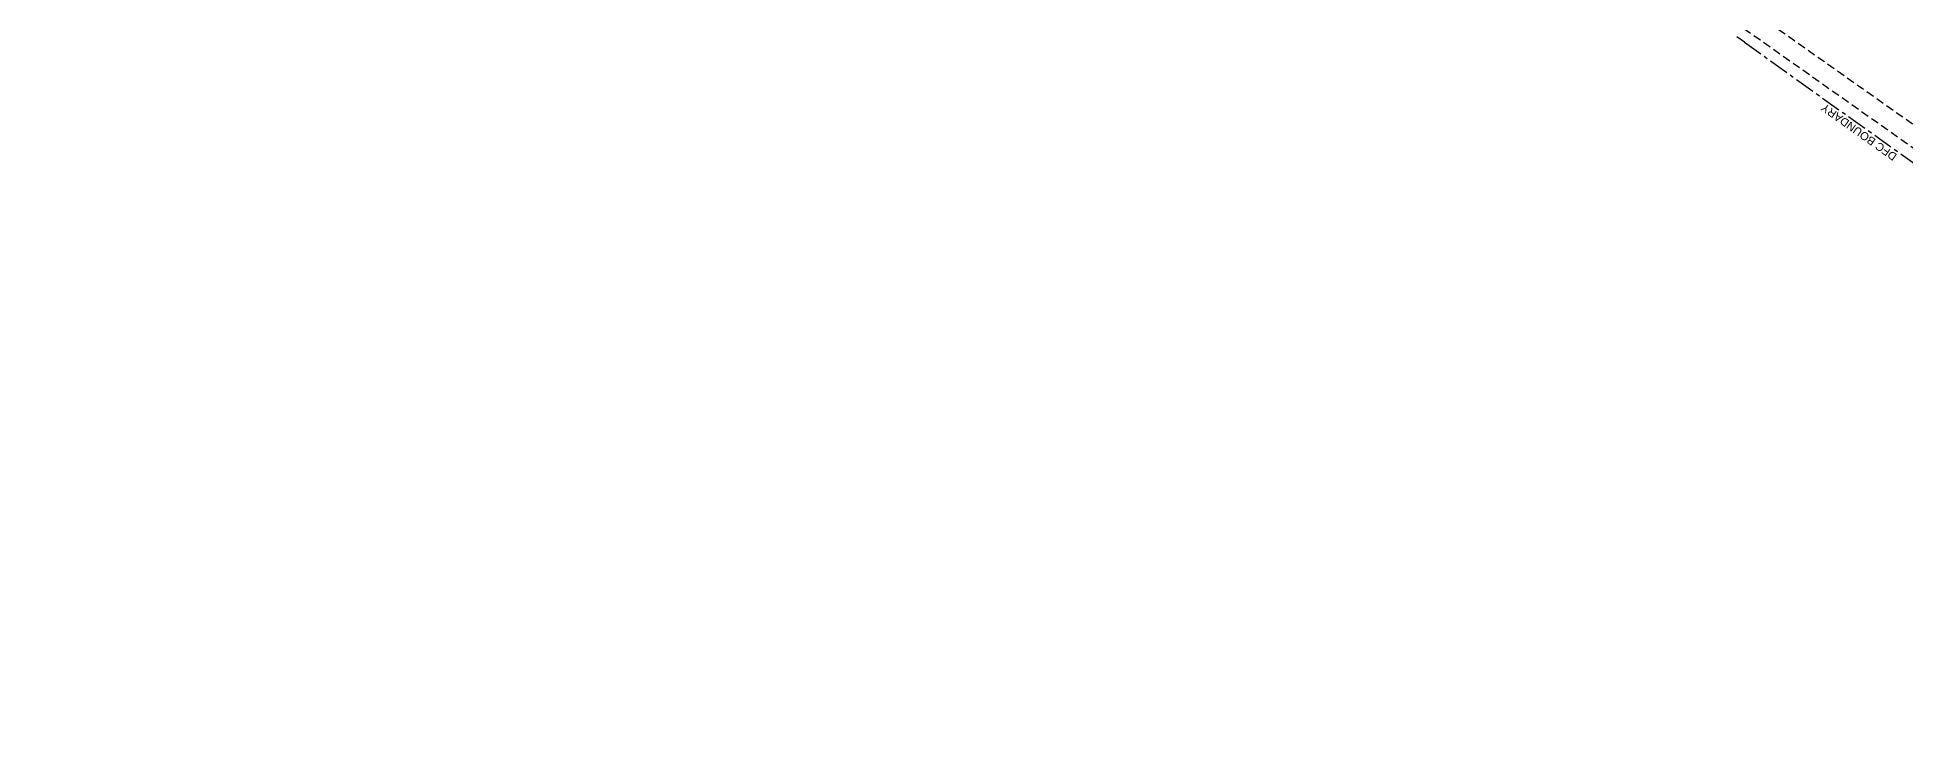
# Model space of a CAD drawing. Header units: metres. Extents: x 658484 to 662957, y 3366848 to 3369569.
# Drawn here: x 659242 to 659826, y 3368545 to 3368762 of the extents above; entities that cross this region are included whole.
import ezdxf

# ---------------------------------------------------------------- set-up
doc = ezdxf.new("R2010")
doc.units = ezdxf.units.M
doc.header["$MEASUREMENT"] = 0
doc.linetypes.add('CENTER', pattern=[2, 1.25, -0.25, 0.25, -0.25])
doc.linetypes.add('DASHED', pattern=[0.75, 0.5, -0.25])
doc.layers.add('DFCC Boundary', color=6, linetype='CENTER')
doc.styles.get("Standard").update_dxf_attribs({"font": 'arial.ttf'})

msp = doc.modelspace()

# ---------------------------------------------------------------- linework, layer by layer
at = {"color": 1, "linetype": 'DASHED', "ltscale": 5}
msp.add_line((660868.0289, 3367993.8251), (659696.1224, 3368820.6022), dxfattribs=at)
msp.add_lwpolyline([(660072.9716, 3368562.0823), (659171.7518, 3369197.8926)], dxfattribs=at)
at = {"layer": 'DFCC Boundary', "lineweight": 25, "ltscale": 5}
msp.add_lwpolyline([(659775.2891, 3368760.6449), (659772.9194, 3368762.3136)], dxfattribs=at)
at = {"layer": 'DFCC Boundary', "lineweight": 25, "ltscale": 5, "flags": 128}
msp.add_lwpolyline([(659775.2891, 3368760.6449), (659892.976, 3368676.5836)], dxfattribs=at)

# ---------------------------------------------------------------- texts
at = {"layer": 'DFCC Boundary', "linetype": 'Continuous', "ltscale": 5}
msp.add_text('DFC BOUNDARY', height=2.5, rotation=144.6129543, dxfattribs=at).set_placement((659823.1639, 3368725.483))

doc.saveas('drawing.dxf')
